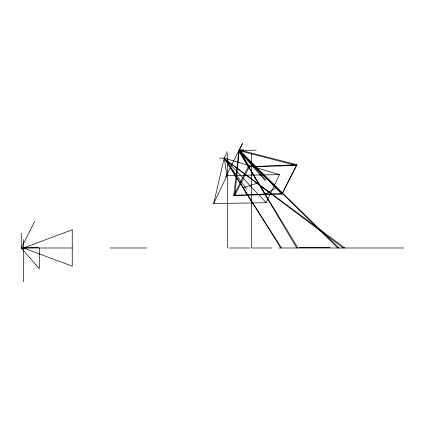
<?xml version="1.0" encoding="UTF-8"?>
<svg xmlns="http://www.w3.org/2000/svg" width="425" height="425" viewBox="0 0 425 425"><rect width="100%" height="100%" fill="white"/><g stroke="black" fill="none" stroke-linecap="round" stroke-linejoin="round"><path stroke-width="0.64" d="M234.807 195.303L249.406 166.706L239.28 149.935L296.985 164.751L282.386 193.348L234.807 195.303L239.28 149.935L242.659 143.315M233.755 195.548L248.227 166.812L238.893 150.625L296.358 165.458L281.892 194.193L233.755 195.548L238.893 150.625L256.163 150.137M219.528 158.169L224.235 158.089L279.411 174.643L266.156 202.704L213.685 203.57L224.235 158.089L227.301 151.592M213.685 203.57L226.939 175.509L224.235 158.089L266.156 202.704M225.494 177.23L242.239 143.974M39.302 247.988L39.302 268.685L21.25 247.988L34.707 221.398M265.896 180.03L239.28 149.935L243.552 149.759M249.406 166.706L296.985 164.751M248.227 166.812L296.358 165.458M21.25 233.208L21.25 247.988L38.526 247.547M226.939 175.509L279.411 174.643M299.322 247.578L330.013 247.578M21.25 247.988L72.239 247.988M110.287 247.988L146.683 247.988M229.133 247.988L249.677 247.988M271.931 247.988L251.393 247.988L251.393 153.627M278.779 247.988L403.75 247.988M344.813 247.988L225.069 159.29L280.845 247.988M343.188 247.988L225.069 159.29L281.472 247.988M269.583 192.716L257.242 183.122L243.243 187.866L252.2 202.433M264.387 175.732L276.617 187.335L265.354 194.262L251.982 172.656M338.948 247.988L238.893 150.625L296.751 247.988M337.748 247.988L238.893 150.625L297.93 247.988M239.28 149.935L282.386 193.348M281.892 194.193L238.893 150.625L265.057 180.503M224.235 158.089L246.548 189.109M227.423 153.627L227.423 247.988M23.518 239.562L23.518 281.685M72.239 229.787L23.518 247.988L72.239 266.183L72.239 229.787"/></g></svg>
